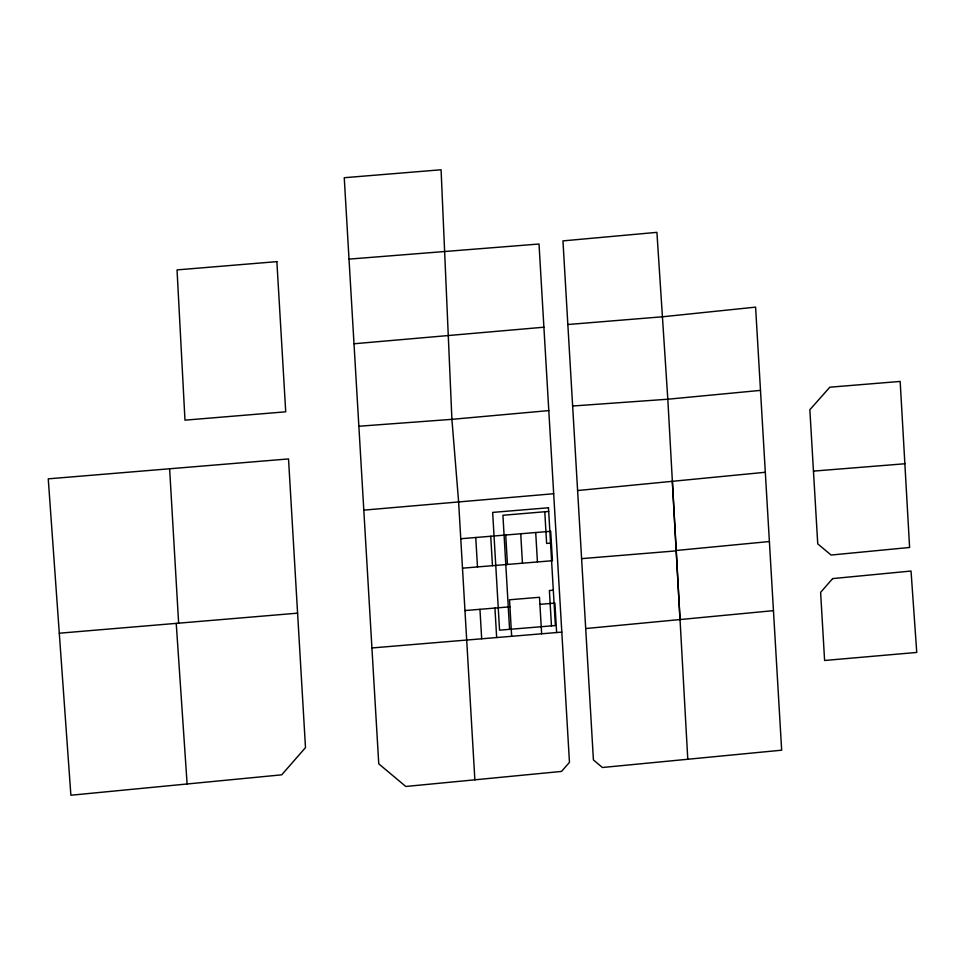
<?xml version="1.0" encoding="UTF-8"?>
<svg xmlns="http://www.w3.org/2000/svg" width="965" height="965" viewBox="0 0 965 965"><rect width="100%" height="100%" fill="white"/><g stroke="black" fill="none" stroke-linecap="round" stroke-linejoin="round"><path stroke-width="1.45" d="M577.589 490.534L765.341 472.271M474.864 779.817L561.521 771.421L569.459 762.35L539.013 244.012L349.016 259.127L378.75 763.822L405.795 786.475L474.864 779.817L458.604 501.728L451.909 419.341L441.077 169.768L344.252 177.717L349.016 259.127M760.48 390.391L667.816 399.221L572.643 406.012L593.415 759.925L602.425 767.501L781.662 750.191L755.595 307.135L662.714 316.761L567.842 324.517L572.643 406.012M769.431 541.534L676.163 550.484L672.352 481.306M585.707 628.541L773.448 610.652M548.82 410.595L451.909 419.341L358.896 426.241M363.817 510.135L553.693 493.73M354.058 343.757L543.922 327.207M169.623 468.773L48.25 478.845L70.879 795.232L281.72 774.835L305.495 747.61L288.523 458.93L169.623 468.773L178.634 623.185M548.699 511.426L502.922 515.274L509.568 629.337M460.763 538.747L550.701 531.281L552.426 560.713L462.488 568.18M550.557 543.114L546.624 543.44L544.779 511.752M553.319 590.206L549.387 590.532L551.461 625.875M59.299 633.209L297.594 613.161M464.961 610.556L509.93 606.828M539.918 604.343L554.899 603.101L556.624 632.533M371.923 647.961L561.799 632.111M581.581 558.639L676.212 550.87L680.011 619.542M813.471 471.113L904.868 463.767L900.164 381.428L829.852 387.194L809.852 409.739L817.741 543.862L831.094 555.044L909.597 547.469L904.868 463.767M176.233 623.366L187.114 783.99M567.842 324.517L562.957 240.888L656.912 232.348L667.816 399.221L687.78 759.25M535.708 532.523L537.433 561.956M541.642 633.776L539.495 597.287L509.52 599.772L511.655 636.261M520.726 533.766L522.451 563.21M505.732 535.008L507.457 564.453M490.739 536.25L492.464 565.695M494.936 608.071L496.661 637.503M475.757 537.505L477.482 566.938M479.955 609.313L481.68 638.758M832.65 578.59L820.612 592.377L824.605 660.482L916.75 652.437L911.032 571.039L832.65 578.59M548.482 507.771L492.657 512.403L499.556 630.169L555.382 625.549L548.482 507.771M276.871 261.636L177.041 269.898L184.978 420.161L285.724 411.814L276.871 261.636"/></g></svg>
